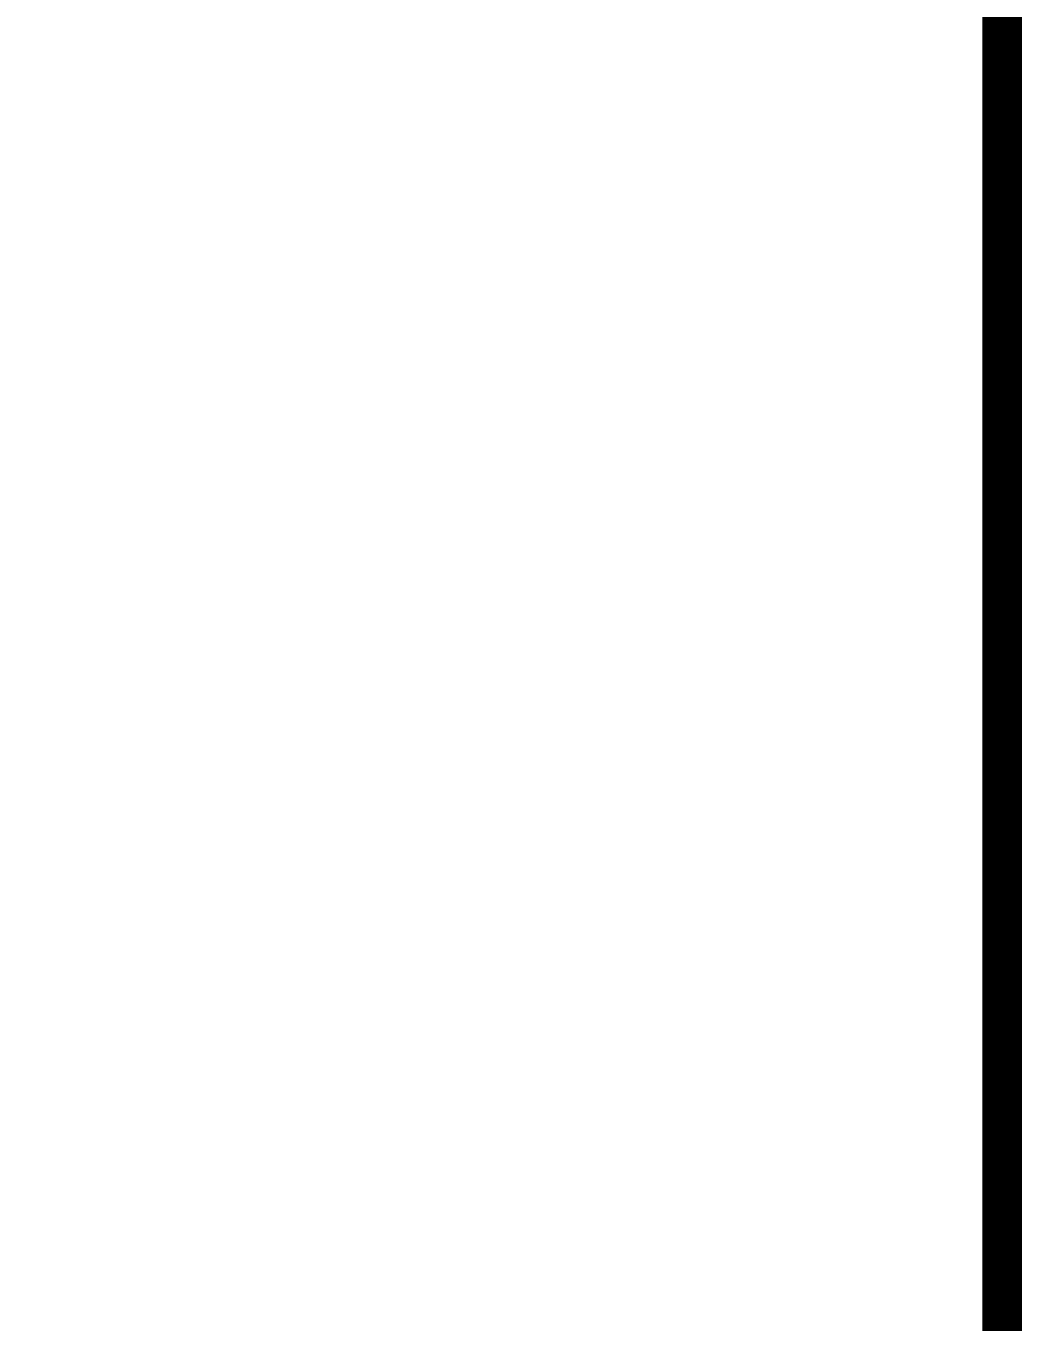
# Model space of a CAD drawing. Header units: inches. Extents: x -510941 to -412686, y 28816 to 74699.
# Drawn here: x -501794.98 to -501788.48, y 51189.52 to 51198.06 of the extents above; entities that cross this region are included whole.
import ezdxf

# ---------------------------------------------------------------- set-up
doc = ezdxf.new("R2010")
doc.units = ezdxf.units.IN
doc.header["$MEASUREMENT"] = 0
doc.layers.add('00 cotations', color=7, linetype='Continuous')
doc.layers.add('00 isolation extérieure', color=7, linetype='Continuous')
doc.styles.get("Standard").update_dxf_attribs({"font": 'txt', "bigfont": 'BIGFONT.SHX'})
doc.dimstyles.new('Dimstyle_29', dxfattribs={"dimtxt": 100, "dimasz": 85.5, "dimexe": 0.18, "dimexo": 0, "dimgap": 0.09, "dimtad": 1, "dimtih": 1, "dimtoh": 1, "dimlfac": 0.001, "dimzin": 0, "dimdsep": 46, "dimtxsty": 'Standard', "dimblk": 'ARROWHEAD_11', "dimblk1": 'ARROWHEAD_11', "dimblk2": 'ARROWHEAD_11', "dimcen": 0.09, "dimclrd": 7, "dimclre": 7, "dimclrt": 7, "dimadec": 1, "dimazin": 0, "dimtfac": 1, "dimtdec": 4, "dimtmove": 0, "dimatfit": 3, "dimfxl": 1, "dimtolj": 1, "dimtzin": 0, "dimarcsym": 0})

# ---------------------------------------------------------------- blocks, each defined once
blk = doc.blocks.new('WALL_132', base_point=(-505118.267, 51226.8015))
at = {"layer": '00 isolation extérieure', "color": 6, "linetype": 'Continuous', "const_width": 0.5}
blk.add_lwpolyline([(-501788.433, 51176.8015), (-501788.433, 51276.8015)], dxfattribs=at)
blk = doc.blocks.new('*D312')
at = {"layer": '00 cotations', "color": 7, "linetype": 'Continuous', "const_width": 5}
for points in [[(-501788.433, 52889.627), (-501788.433, 52951.502)], [(-500338.433, 52889.627), (-500338.433, 52951.502)], [(-501765.933, 52867.127), (-500360.933, 52867.127)], [(-501788.433, 52782.752), (-501788.433, 52844.627)], [(-500338.433, 52782.752), (-500338.433, 52844.627)]]:
    blk.add_lwpolyline(points, dxfattribs=at)
at = {"layer": '00 cotations', "color": 7, "linetype": 'Continuous'}
for points, const_width in [([(-501810.933, 52867.127, 1), (-501765.933, 52867.127, 1)], 5), ([(-500360.933, 52867.127, 1), (-500315.933, 52867.127, 1)], 5), ([(-501799.683, 52867.127, 1), (-501777.183, 52867.127, 1)], 22.5), ([(-500349.683, 52867.127, 1), (-500327.183, 52867.127, 1)], 22.5)]:
    blk.add_lwpolyline(points, format="xyb", close=True, dxfattribs=dict(at, const_width=const_width))
at = {"layer": '00 cotations', "color": 7, "insert": (-501196.893, 52987.127), "char_height": 100, "attachment_point": 1}
blk.add_mtext('\\A1;{\\Ftxt.shx|c0;1,45}', dxfattribs=at)
blk = doc.blocks.new('ARROWHEAD_11')
at = {"color": 0, "linetype": 'Continuous'}
blk.add_line((0, 0), (-1, 0), dxfattribs=at)
at = {"color": 0, "linetype": 'Continuous', "const_width": 0.25}
blk.add_lwpolyline([(-0.125, 0, 1), (0.125, 0, 1)], format="xyb", close=True, dxfattribs=at)
blk = doc.blocks.new('*D354')
at = {"layer": '00 cotations', "color": 7, "linetype": 'Continuous', "const_width": 5}
for points in [[(-505188.267, 53389.627), (-505188.267, 53451.502)], [(-501788.433, 53389.627), (-501788.433, 53451.502)], [(-505233.267, 53367.127), (-505210.767, 53367.127)], [(-505165.767, 53367.127), (-501810.933, 53367.127)], [(-505188.267, 53282.752), (-505188.267, 53344.627)], [(-501788.433, 53282.752), (-501788.433, 53344.627)]]:
    blk.add_lwpolyline(points, dxfattribs=at)
at = {"layer": '00 cotations', "color": 7, "linetype": 'Continuous'}
for points, const_width in [([(-505210.767, 53367.127, 1), (-505165.767, 53367.127, 1)], 5), ([(-501810.933, 53367.127, 1), (-501765.933, 53367.127, 1)], 5), ([(-505199.517, 53367.127, 1), (-505177.017, 53367.127, 1)], 22.5), ([(-501799.683, 53367.127, 1), (-501777.183, 53367.127, 1)], 22.5)]:
    blk.add_lwpolyline(points, format="xyb", close=True, dxfattribs=dict(at, const_width=const_width))
at = {"layer": '00 cotations', "color": 7, "insert": (-503621.81, 53487.127), "char_height": 100, "attachment_point": 1}
blk.add_mtext('\\A1;{\\Ftxt.shx|c0;3,40}', dxfattribs=at)
blk = doc.blocks.new('*D355')
at = {"layer": '00 cotations', "color": 7, "linetype": 'Continuous', "const_width": 5}
for points in [[(-501788.433, 53389.627), (-501788.433, 53451.502)], [(-498687.9981, 53389.627), (-498687.9981, 53451.502)], [(-501765.933, 53367.127), (-498710.4981, 53367.127)], [(-501788.433, 53282.752), (-501788.433, 53344.627)], [(-498687.9981, 53282.752), (-498687.9981, 53344.627)]]:
    blk.add_lwpolyline(points, dxfattribs=at)
at = {"layer": '00 cotations', "color": 7, "linetype": 'Continuous'}
for points, const_width in [([(-501810.933, 53367.127, 1), (-501765.933, 53367.127, 1)], 5), ([(-498710.4981, 53367.127, 1), (-498665.4981, 53367.127, 1)], 5), ([(-501799.683, 53367.127, 1), (-501777.183, 53367.127, 1)], 22.5), ([(-498699.2481, 53367.127, 1), (-498676.7481, 53367.127, 1)], 22.5)]:
    blk.add_lwpolyline(points, format="xyb", close=True, dxfattribs=dict(at, const_width=const_width))
at = {"layer": '00 cotations', "color": 7, "insert": (-500371.6755, 53487.127), "char_height": 100, "attachment_point": 1}
blk.add_mtext('\\A1;{\\Ftxt.shx|c0;3,10}', dxfattribs=at)

msp = doc.modelspace()

# ---------------------------------------------------------------- block references
at = {"layer": '00 isolation extérieure', "color": 6}
msp.add_blockref('WALL_132', (-505118.267, 51226.8015), dxfattribs=at)

# ---------------------------------------------------------------- dimensions: what is measured, and where the dimension line sits
at = {"layer": '00 cotations', "color": 7, "linetype": 'Continuous'}
for base, p1, p2, picture, middle in [((-501788.433, 53367.127), (-505188.267, 52867.127), (-501788.433, 50976.8015), '*D354', (-503488.35, 53437.127)), ((-501788.433, 53367.127), (-501788.433, 50976.8015), (-498687.9981, 51276.8015), '*D355', (-500238.2155, 53437.127)), ((-501788.433, 52867.127), (-501788.433, 51276.8015), (-500338.433, 51176.8015), '*D312', (-501063.433, 52937.127))]:
    dim = msp.add_linear_dim(base=base, p1=p1, p2=p2, dimstyle='Dimstyle_29', dxfattribs=at)
    dim.commit()
    dim.dimension.update_dxf_attribs({"geometry": picture, "text_midpoint": middle})

doc.saveas('drawing.dxf')
